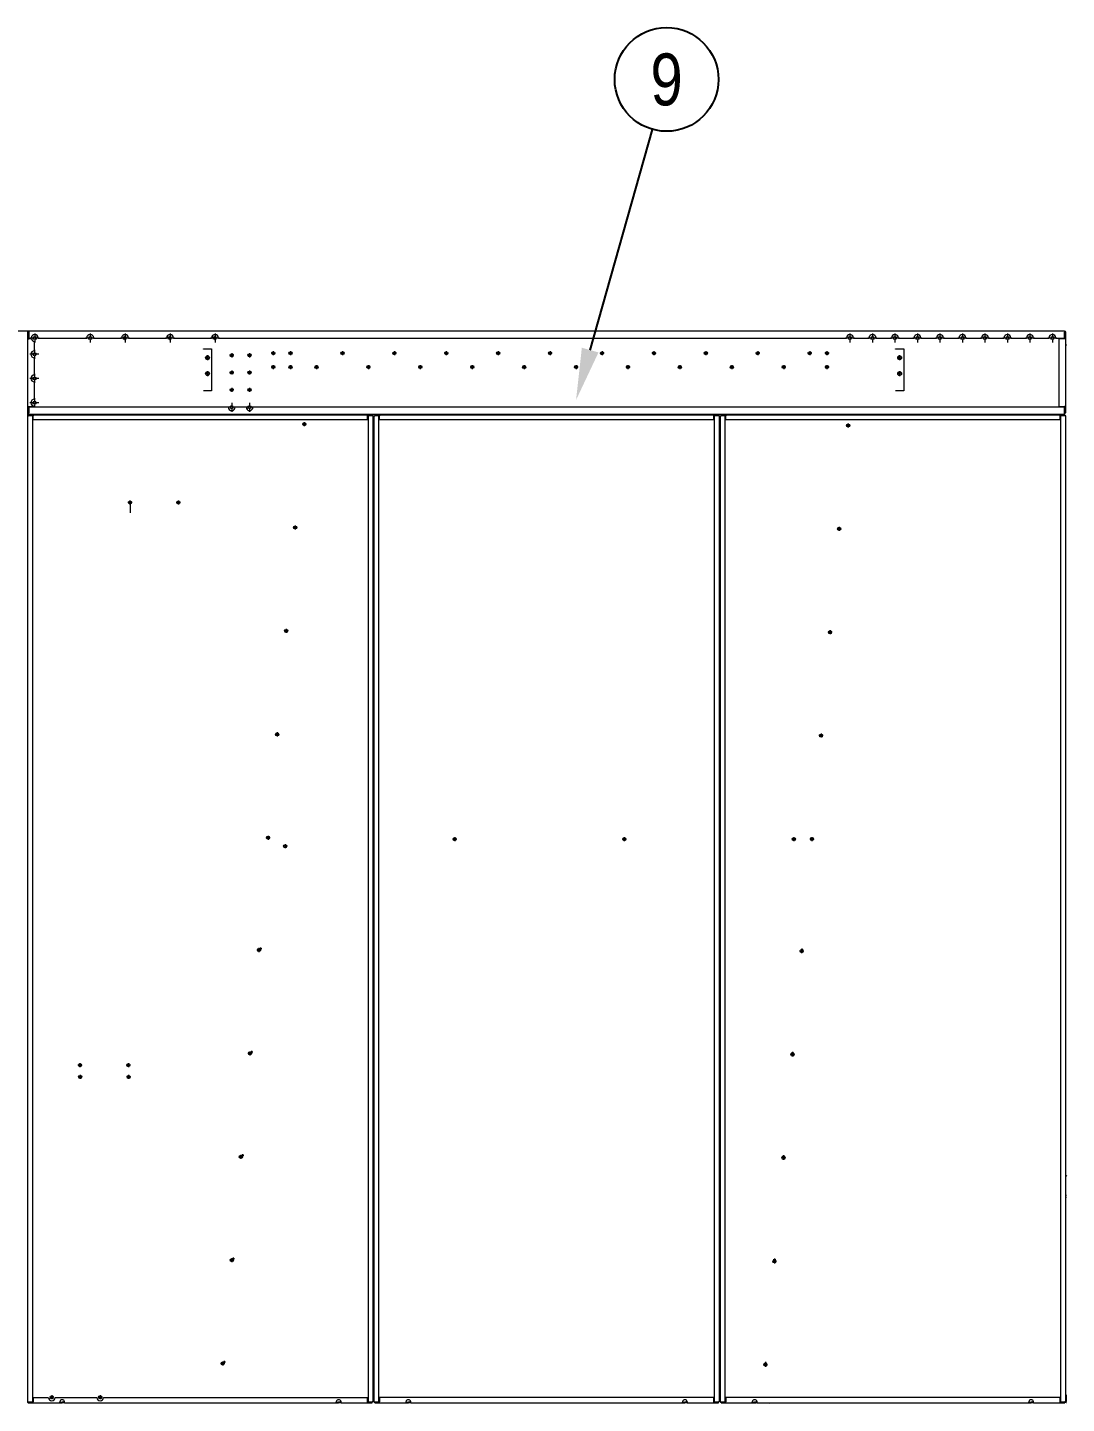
# Model space of a CAD drawing. Header units: millimetres. Extents: x -17070 to 52615, y -291348 to 41600.
# Drawn here: x 33308 to 36310, y 28887 to 32865 of the extents above; entities that cross this region are included whole.
import ezdxf
from ezdxf.enums import TextEntityAlignment as Align

# ---------------------------------------------------------------- set-up
doc = ezdxf.new("R2010")
doc.units = ezdxf.units.MM
doc.linetypes.add('DASHDOT', pattern=[18.5, 12, -3, 0.5, -3])
doc.layers.add('냉각탑_dim', color=1, linetype='Continuous')
doc.layers.add('냉각탑_text', color=3, linetype='Continuous')
doc.styles.get("Standard").update_dxf_attribs({"font": 'arial.ttf'})

# ---------------------------------------------------------------- blocks, each defined once
blk = doc.blocks.new('1')
at = {"lineweight": 20}
blk.add_line((33311.4, 31987.4), (32307.9, 31987.4), dxfattribs=at)
at = {"color": 7, "lineweight": 20, "ltscale": 0.4625}
for p, q in [((33307.9, 31983.9), (33307.9, 31965.4)), ((33309.9, 31965.4), (33309.9, 31983.9)), ((36305.9, 31983.9), (36305.9, 31965.4)), ((36307.9, 31965.4), (36307.9, 31983.9)), ((33307.9, 31769.4), (33307.9, 31750.9)), ((33309.9, 31750.9), (33309.9, 31769.4)), ((36305.9, 31769.4), (36305.9, 31750.9)), ((36307.9, 31750.9), (36307.9, 31769.4)), ((36309.4, 28911.8), (36309.4, 28893.3)), ((36309.4, 28911.8), (36309.4, 28893.3))]:
    blk.add_line(p, q, dxfattribs=at)
at = {"color": 7, "lineweight": 20, "ltscale": 0.05}
for p, q in [((33309.9, 31983.9), (33307.9, 31983.9)), ((36305.9, 31983.9), (36307.9, 31983.9)), ((33309.9, 31750.9), (33307.9, 31750.9)), ((33349.9, 31745.4), (33349.9, 31747.4)), ((33645.9, 31747.4), (33645.9, 31745.4)), ((33667.9, 31747.4), (33667.9, 31745.4)), ((33689.9, 31747.4), (33689.9, 31745.4)), ((33779.7, 31745.4), (33779.7, 31747.4)), ((33840.9, 31745.4), (33840.9, 31747.4)), ((33870.9, 31747.4), (33870.9, 31745.4)), ((33872.9, 31745.4), (33872.9, 31747.4)), ((33874.9, 31747.4), (33874.9, 31745.4)), ((33876.9, 31747.4), (33876.9, 31745.4)), ((33974.4, 31745.4), (33974.4, 31747.4)), ((33976.4, 31747.4), (33976.4, 31745.4)), ((35779.7, 31745.4), (35779.7, 31747.4)), ((36305.9, 31750.9), (36307.9, 31750.9)), ((33779.7, 28889.4), (33779.7, 28887.4)), ((35779.7, 28889.4), (35779.7, 28887.4))]:
    blk.add_line(p, q, dxfattribs=at)
at = {"color": 7, "lineweight": 20, "ltscale": 0.0375}
for p, q in [((33309.9, 31983.9), (33311.4, 31983.9)), ((36305.9, 31983.9), (36304.4, 31983.9)), ((33309.9, 31750.9), (33311.4, 31750.9)), ((33311, 31743.8), (33311, 31742.3)), ((34303.8, 31743.8), (34303.8, 31742.3)), ((34311.5, 31743.8), (34311.5, 31742.3)), ((35304.3, 31743.8), (35304.3, 31742.3)), ((35312, 31743.8), (35312, 31742.3)), ((36305.9, 31750.9), (36304.4, 31750.9)), ((36304.8, 31743.8), (36304.8, 31742.3)), ((34308.4, 30540.4), (34306.9, 30540.4)), ((35308.9, 30540.4), (35307.4, 30540.4)), ((34308.4, 30496.4), (34306.9, 30496.4)), ((34308.4, 30479.4), (34306.9, 30479.4)), ((35308.9, 30496.4), (35307.4, 30496.4)), ((35308.9, 30479.4), (35307.4, 30479.4)), ((33311, 28891), (33311, 28892.5)), ((34303.8, 28891), (34303.8, 28892.5)), ((34311.5, 28891), (34311.5, 28892.5)), ((35304.3, 28891), (35304.3, 28892.5)), ((35312, 28891), (35312, 28892.5)), ((36304.8, 28891), (36304.8, 28892.5))]:
    blk.add_line(p, q, dxfattribs=at)
at = {"color": 7, "lineweight": 20}
for p, q in [((36304.4, 31987.4), (33311.4, 31987.4)), ((33307.9, 31965.4), (33307.9, 31769.4)), ((33327.9, 31930.4), (33327.9, 31957.4)), ((33338.9, 31967.4), (33478.9, 31967.4)), ((33498.9, 31967.4), (33579.9, 31967.4)), ((33599.9, 31967.4), (33709.9, 31967.4)), ((33729.9, 31967.4), (33839.9, 31967.4)), ((33859.9, 31967.4), (35674.4, 31967.4)), ((35694.4, 31967.4), (35739.4, 31967.4)), ((35759.4, 31967.4), (35804.4, 31967.4)), ((35824.4, 31967.4), (35869.4, 31967.4)), ((35889.4, 31967.4), (35934.4, 31967.4)), ((35954.4, 31967.4), (35999.4, 31967.4)), ((36019.4, 31967.4), (36064.4, 31967.4)), ((36084.4, 31967.4), (36129.4, 31967.4)), ((36149.4, 31967.4), (36194.4, 31967.4)), ((36214.4, 31967.4), (36259.4, 31967.4)), ((36279.4, 31967.4), (36304.4, 31967.4)), ((36287.9, 31965.4), (36287.9, 31769.4)), ((36307.9, 31769.4), (36307.9, 31965.4)), ((33327.9, 31860.4), (33327.9, 31910.4)), ((33816.1, 31935.9), (33839.7, 31935.9)), ((33839.7, 31935.9), (33839.7, 31814.4)), ((35816.1, 31935.9), (35839.7, 31935.9)), ((35839.7, 31935.9), (35839.7, 31814.4)), ((33327.9, 31790.4), (33327.9, 31840.4)), ((33839.7, 31814.4), (33816.1, 31814.4)), ((35839.7, 31814.4), (35816.1, 31814.4)), ((33307.9, 31742.3), (33307.9, 28892.5)), ((33887.9, 31767.4), (33311.4, 31767.4)), ((33311.4, 31747.4), (36304.4, 31747.4)), ((33322.9, 28892.5), (33322.9, 31742.3)), ((33324.5, 31745.4), (34290.3, 31745.4)), ((33939.4, 31767.4), (33907.9, 31767.4)), ((36304.4, 31767.4), (33959.4, 31767.4)), ((34291.9, 31742.3), (34291.9, 28892.5)), ((34306.9, 28892.5), (34306.9, 31742.3)), ((34308.4, 31742.3), (34308.4, 28892.5)), ((34323.4, 28892.5), (34323.4, 31742.3)), ((34325, 31745.4), (35290.8, 31745.4)), ((35292.4, 31742.3), (35292.4, 28892.5)), ((35307.4, 28892.5), (35307.4, 31742.3)), ((35308.9, 31742.3), (35308.9, 28892.5)), ((35323.9, 28892.5), (35323.9, 31742.3)), ((35325.5, 31745.4), (36291.3, 31745.4)), ((36292.9, 31742.3), (36292.9, 28892.5)), ((36307.9, 28892.5), (36307.9, 31742.3)), ((34290.3, 31730.4), (33324.5, 31730.4)), ((35290.8, 31730.4), (34325, 31730.4)), ((36291.3, 31730.4), (35325.5, 31730.4)), ((33324.5, 28904.4), (33368, 28904.4)), ((33324.5, 28889.4), (33401.2, 28889.4)), ((33387.9, 28904.4), (33508, 28904.4)), ((33414.7, 28889.4), (34200.2, 28889.4)), ((33527.9, 28904.4), (34290.3, 28904.4)), ((34213.7, 28889.4), (34290.3, 28889.4)), ((35290.8, 28904.4), (34325, 28904.4)), ((34325, 28889.4), (34401.7, 28889.4)), ((34415.2, 28889.4), (35200.7, 28889.4)), ((35214.2, 28889.4), (35290.8, 28889.4)), ((36291.3, 28904.4), (35325.5, 28904.4)), ((35325.5, 28889.4), (35402.2, 28889.4)), ((35415.7, 28889.4), (36201.2, 28889.4)), ((36214.7, 28889.4), (36291.3, 28889.4))]:
    blk.add_line(p, q, dxfattribs=at)
at = {"color": 7, "lineweight": 20, "ltscale": 0.0875}
for p, q in [((33311.4, 31987.4), (33311.4, 31983.9)), ((36304.4, 31987.4), (36304.4, 31983.9)), ((33307.9, 31965.4), (33311.4, 31965.4)), ((36307.9, 31965.4), (36304.4, 31965.4)), ((33307.9, 31769.4), (33311.4, 31769.4)), ((33311.4, 31747.4), (33311.4, 31750.9)), ((36307.9, 31769.4), (36304.4, 31769.4)), ((36304.4, 31747.4), (36304.4, 31750.9))]:
    blk.add_line(p, q, dxfattribs=at)
at = {"color": 7, "lineweight": 20, "ltscale": 0.4125}
for p, q in [((33311.4, 31983.9), (33311.4, 31967.4)), ((36304.4, 31967.4), (36304.4, 31983.9)), ((36304.4, 31965.4), (36287.9, 31965.4)), ((33311.4, 31769.4), (33327.9, 31769.4)), ((33311.4, 31767.4), (33311.4, 31750.9)), ((36287.9, 31769.4), (36304.4, 31769.4)), ((36304.4, 31750.9), (36304.4, 31767.4))]:
    blk.add_line(p, q, dxfattribs=at)
at = {"color": 7, "linetype": 'DASHDOT', "lineweight": 20}
for p, q in [((33328.9, 31980.4), (33328.9, 31954.4)), ((33488.9, 31980.4), (33488.9, 31954.4)), ((33589.9, 31980.4), (33589.9, 31954.4)), ((33719.9, 31980.4), (33719.9, 31954.4)), ((33849.9, 31980.4), (33849.9, 31954.4)), ((35684.4, 31980.4), (35684.4, 31954.4)), ((35749.4, 31980.4), (35749.4, 31954.4)), ((35814.4, 31980.4), (35814.4, 31954.4)), ((35879.4, 31980.4), (35879.4, 31954.4)), ((35944.4, 31980.4), (35944.4, 31954.4)), ((36009.4, 31980.4), (36009.4, 31954.4)), ((36074.4, 31980.4), (36074.4, 31954.4)), ((36139.4, 31980.4), (36139.4, 31954.4)), ((36204.4, 31980.4), (36204.4, 31954.4)), ((36269.4, 31980.4), (36269.4, 31954.4)), ((33341.9, 31967.4), (33315.9, 31967.4)), ((33501.9, 31967.4), (33475.9, 31967.4)), ((33602.9, 31967.4), (33576.9, 31967.4)), ((33732.9, 31967.4), (33706.9, 31967.4)), ((33862.9, 31967.4), (33836.9, 31967.4)), ((35697.4, 31967.4), (35671.4, 31967.4)), ((35762.4, 31967.4), (35736.4, 31967.4)), ((35827.4, 31967.4), (35801.4, 31967.4)), ((35892.4, 31967.4), (35866.4, 31967.4)), ((35957.4, 31967.4), (35931.4, 31967.4)), ((36022.4, 31967.4), (35996.4, 31967.4)), ((36087.4, 31967.4), (36061.4, 31967.4)), ((36152.4, 31967.4), (36126.4, 31967.4)), ((36217.4, 31967.4), (36191.4, 31967.4)), ((36282.4, 31967.4), (36256.4, 31967.4)), ((33340.9, 31920.4), (33314.9, 31920.4)), ((33327.9, 31933.4), (33327.9, 31907.4)), ((33327.9, 31863.4), (33327.9, 31837.4)), ((33340.9, 31850.4), (33314.9, 31850.4)), ((33327.9, 31793.4), (33327.9, 31767.4)), ((33340.9, 31780.4), (33314.9, 31780.4)), ((33910.9, 31767.4), (33884.9, 31767.4)), ((33897.9, 31780.4), (33897.9, 31754.4)), ((33962.4, 31767.4), (33936.4, 31767.4)), ((33949.4, 31780.4), (33949.4, 31754.4))]:
    blk.add_line(p, q, dxfattribs=at)
at = {"color": 7, "lineweight": 20, "ltscale": 0.1875}
blk.add_line((33311.4, 31967.4), (33318.9, 31967.4), dxfattribs=at)
at = {"color": 7, "lineweight": 20, "ltscale": 0.192551}
blk.add_line((33319.1, 31965.4), (33311.4, 31965.4), dxfattribs=at)
at = {"color": 7, "linetype": 'DASHDOT', "lineweight": 20, "ltscale": 0.292499}
for p, q in [((33594.8, 31967.4), (33583.1, 31967.4)), ((33724.8, 31967.4), (33713.1, 31967.4)), ((33854.8, 31967.4), (33843.1, 31967.4)), ((33903.8, 31917.4), (33892.1, 31917.4)), ((33955.3, 31917.4), (33943.6, 31917.4)), ((34023.8, 31923.4), (34012.1, 31923.4)), ((34073.8, 31923.4), (34062.1, 31923.4)), ((34223.8, 31923.4), (34212.1, 31923.4)), ((34373.8, 31923.4), (34362.1, 31923.4)), ((34523.8, 31923.4), (34512.1, 31923.4)), ((34673.8, 31923.4), (34662.1, 31923.4)), ((34823.8, 31923.4), (34812.1, 31923.4)), ((34973.8, 31923.4), (34962.1, 31923.4)), ((35123.8, 31923.4), (35112.1, 31923.4)), ((35273.8, 31923.4), (35262.1, 31923.4)), ((33903.8, 31867.4), (33892.1, 31867.4)), ((33955.3, 31867.4), (33943.6, 31867.4)), ((34023.8, 31883.4), (34012.1, 31883.4)), ((34073.8, 31883.4), (34062.1, 31883.4)), ((34148.8, 31883.4), (34137.1, 31883.4)), ((34298.8, 31883.4), (34287.1, 31883.4)), ((34448.8, 31883.4), (34437.1, 31883.4)), ((34598.8, 31883.4), (34587.1, 31883.4)), ((34748.8, 31883.4), (34737.1, 31883.4)), ((34898.8, 31883.4), (34887.1, 31883.4)), ((35048.8, 31883.4), (35037.1, 31883.4)), ((35198.8, 31883.4), (35187.1, 31883.4)), ((33903.8, 31817.4), (33892.1, 31817.4)), ((33955.3, 31817.4), (33943.6, 31817.4)), ((34113.4, 31718.3), (34101.7, 31718.3)), ((34107.5, 31724.2), (34107.5, 31712.5)), ((35679.1, 31720.4), (35679.1, 31708.7)), ((33609.8, 31491.9), (33598.1, 31491.9)), ((33749.8, 31491.9), (33738.1, 31491.9)), ((34081.4, 31425.3), (34081.4, 31413.6)), ((34087.2, 31419.5), (34075.5, 31419.5)), ((35653, 31421.5), (35653, 31409.8)), ((34061.1, 31120.6), (34049.4, 31120.6)), ((35626.8, 31122.7), (35626.8, 31111)), ((34034.9, 30821.7), (34023.2, 30821.7)), ((35606.5, 30817.9), (35594.8, 30817.9)), ((35600.7, 30823.8), (35600.7, 30812.1)), ((34008.8, 30522.9), (33997.1, 30522.9)), ((34542.2, 30524.6), (34542.2, 30512.9)), ((35032.2, 30524.6), (35032.2, 30512.9)), ((35522.2, 30524.6), (35522.2, 30512.9)), ((35580.4, 30519.1), (35568.7, 30519.1)), ((35574.5, 30524.9), (35574.5, 30513.2)), ((34058.2, 30498.2), (34046.5, 30498.2)), ((34052.3, 30504), (34052.3, 30492.3)), ((33976.6, 30204.1), (33976.6, 30192.4)), ((33950.5, 29905.2), (33950.5, 29893.5)), ((35518.4, 29901.8), (35518.4, 29890.1)), ((33465.3, 29865.4), (33453.6, 29865.4)), ((33459.4, 29871.2), (33459.4, 29859.5)), ((33459.9, 29837.2), (33459.9, 29825.5)), ((33605.3, 29865.4), (33593.6, 29865.4)), ((33599.4, 29871.2), (33599.4, 29859.5)), ((33599.9, 29837.2), (33599.9, 29825.5)), ((33465.8, 29831.4), (33454.1, 29831.4)), ((33605.8, 29831.4), (33594.1, 29831.4)), ((33924.3, 29606.4), (33924.3, 29594.7)), ((35492.2, 29603), (35492.2, 29591.3)), ((35439.9, 29005.2), (35439.9, 28993.5)), ((33383.8, 28905.4), (33372.1, 28905.4)), ((33377.9, 28911.2), (33377.9, 28899.5)), ((33523.8, 28905.4), (33512.1, 28905.4)), ((33517.9, 28911.2), (33517.9, 28899.5))]:
    blk.add_line(p, q, dxfattribs=at)
at = {"color": 7, "linetype": 'DASHDOT', "lineweight": 20, "ltscale": 0.292505}
for p, q in [((33588.9, 31973.2), (33588.9, 31961.5)), ((33718.9, 31973.2), (33718.9, 31961.5)), ((33848.9, 31973.2), (33848.9, 31961.5)), ((33897.9, 31923.2), (33897.9, 31911.5)), ((33949.4, 31923.2), (33949.4, 31911.5)), ((34017.9, 31929.2), (34017.9, 31917.5)), ((34067.9, 31929.2), (34067.9, 31917.5)), ((34217.9, 31929.2), (34217.9, 31917.5)), ((34367.9, 31929.2), (34367.9, 31917.5)), ((34517.9, 31929.2), (34517.9, 31917.5)), ((34667.9, 31929.2), (34667.9, 31917.5)), ((34817.9, 31929.2), (34817.9, 31917.5)), ((34967.9, 31929.2), (34967.9, 31917.5)), ((35117.9, 31929.2), (35117.9, 31917.5)), ((35267.9, 31929.2), (35267.9, 31917.5)), ((35417.9, 31929.2), (35417.9, 31917.5)), ((35567.9, 31929.2), (35567.9, 31917.5)), ((35617.9, 31929.2), (35617.9, 31917.5)), ((33897.9, 31873.2), (33897.9, 31861.5)), ((33949.4, 31873.2), (33949.4, 31861.5)), ((34017.9, 31889.2), (34017.9, 31877.5)), ((34067.9, 31889.2), (34067.9, 31877.5)), ((34142.9, 31889.2), (34142.9, 31877.5)), ((34292.9, 31889.2), (34292.9, 31877.5)), ((34442.9, 31889.2), (34442.9, 31877.5)), ((34592.9, 31889.2), (34592.9, 31877.5)), ((34742.9, 31889.2), (34742.9, 31877.5)), ((34892.9, 31889.2), (34892.9, 31877.5)), ((35042.9, 31889.2), (35042.9, 31877.5)), ((35192.9, 31889.2), (35192.9, 31877.5)), ((35342.9, 31889.2), (35342.9, 31877.5)), ((35492.9, 31889.2), (35492.9, 31877.5)), ((35617.9, 31889.2), (35617.9, 31877.5)), ((33897.9, 31823.2), (33897.9, 31811.5)), ((33949.4, 31823.2), (33949.4, 31811.5)), ((33603.9, 31497.7), (33603.9, 31486)), ((33743.9, 31497.7), (33743.9, 31486)), ((34055.2, 31126.5), (34055.2, 31114.8)), ((34029.1, 30827.6), (34029.1, 30815.9)), ((34002.9, 30528.7), (34002.9, 30517)), ((33982.5, 30198.2), (33970.8, 30198.2)), ((33956.3, 29899.4), (33944.6, 29899.4)), ((33930.2, 29600.5), (33918.5, 29600.5)), ((33904, 29301.6), (33892.3, 29301.6)), ((33877.9, 29002.8), (33866.2, 29002.8))]:
    blk.add_line(p, q, dxfattribs=at)
at = {"color": 7, "lineweight": 20, "ltscale": 0.012499}
for p, q in [((36309.9, 31947.4), (36309.4, 31947.4)), ((36309.9, 31945.4), (36309.4, 31945.4))]:
    blk.add_line(p, q, dxfattribs=at)
at = {"color": 7, "lineweight": 20, "ltscale": 0.023431}
for p, q in [((33816.1, 31935), (33816.1, 31935.9)), ((35816.1, 31935), (35816.1, 31935.9))]:
    blk.add_line(p, q, dxfattribs=at)
at = {"color": 7, "linetype": 'DASHDOT', "lineweight": 20, "ltscale": 0.357501}
for p, q in [((33835.1, 31910.4), (33820.8, 31910.4)), ((33835.1, 31864.4), (33820.8, 31864.4))]:
    blk.add_line(p, q, dxfattribs=at)
at = {"color": 7, "linetype": 'DASHDOT', "lineweight": 20, "ltscale": 0.357495}
for p, q in [((33827.9, 31917.5), (33827.9, 31903.2)), ((35827.9, 31917.5), (35827.9, 31903.2)), ((33827.9, 31871.5), (33827.9, 31857.2)), ((35827.9, 31871.5), (35827.9, 31857.2))]:
    blk.add_line(p, q, dxfattribs=at)
at = {"color": 7, "linetype": 'DASHDOT', "lineweight": 20, "ltscale": 0.2925}
for p, q in [((35423.8, 31923.4), (35412.1, 31923.4)), ((35573.8, 31923.4), (35562.1, 31923.4)), ((35623.8, 31923.4), (35612.1, 31923.4)), ((35348.8, 31883.4), (35337.1, 31883.4)), ((35498.8, 31883.4), (35487.1, 31883.4)), ((35623.8, 31883.4), (35612.1, 31883.4)), ((35685, 31714.5), (35673.3, 31714.5)), ((35658.8, 31415.7), (35647.1, 31415.7)), ((35632.7, 31116.8), (35621, 31116.8)), ((35528.1, 30518.8), (35516.4, 30518.8)), ((35550.4, 30194.8), (35538.7, 30194.8)), ((35524.2, 29896), (35512.5, 29896)), ((35498.1, 29597.1), (35486.4, 29597.1)), ((33898.2, 29307.5), (33898.2, 29295.8)), ((35471.9, 29298.2), (35460.2, 29298.2)), ((35466.1, 29304.1), (35466.1, 29292.4)), ((33872, 29008.6), (33872, 28996.9)), ((35445.8, 28999.4), (35434.1, 28999.4))]:
    blk.add_line(p, q, dxfattribs=at)
at = {"color": 7, "linetype": 'DASHDOT', "lineweight": 20, "ltscale": 0.3575}
for p, q in [((35835.1, 31910.4), (35820.8, 31910.4)), ((35835.1, 31864.4), (35820.8, 31864.4))]:
    blk.add_line(p, q, dxfattribs=at)
at = {"color": 7, "lineweight": 20, "ltscale": 0.053766}
for p, q in [((33896.9, 31870.2), (33899, 31870.2)), ((33948.4, 31870.2), (33950.5, 31870.2))]:
    blk.add_line(p, q, dxfattribs=at)
at = {"color": 7, "lineweight": 20, "ltscale": 0.214999}
blk.add_line((33307.9, 31750.9), (33307.9, 31742.3), dxfattribs=at)
at = {"color": 7, "lineweight": 20, "ltscale": 0.0775}
for p, q in [((33307.9, 31742.3), (33311, 31742.3)), ((33324.5, 31745.4), (33324.5, 31742.3)), ((34290.3, 31745.4), (34290.3, 31742.3)), ((34306.9, 31742.3), (34303.8, 31742.3)), ((34308.4, 31742.3), (34311.5, 31742.3)), ((34325, 31745.4), (34325, 31742.3)), ((35290.8, 31745.4), (35290.8, 31742.3)), ((35307.4, 31742.3), (35304.3, 31742.3)), ((35308.9, 31742.3), (35312, 31742.3)), ((35325.5, 31745.4), (35325.5, 31742.3)), ((36291.3, 31745.4), (36291.3, 31742.3)), ((36307.9, 31742.3), (36304.8, 31742.3)), ((33307.9, 28892.5), (33311, 28892.5)), ((33311, 28889.4), (33311, 28892.5)), ((33324.5, 28889.4), (33324.5, 28892.5)), ((34290.3, 28889.4), (34290.3, 28892.5)), ((34306.9, 28892.5), (34303.8, 28892.5)), ((34308.4, 28892.5), (34311.5, 28892.5)), ((34325, 28889.4), (34325, 28892.5)), ((35290.8, 28889.4), (35290.8, 28892.5)), ((35307.4, 28892.5), (35304.3, 28892.5)), ((35308.9, 28892.5), (35312, 28892.5)), ((35325.5, 28889.4), (35325.5, 28892.5)), ((36291.3, 28889.4), (36291.3, 28892.5)), ((36307.9, 28892.5), (36304.8, 28892.5))]:
    blk.add_line(p, q, dxfattribs=at)
at = {"color": 7, "lineweight": 20, "ltscale": 0.3375}
for p, q in [((33324.5, 31745.4), (33311, 31745.4)), ((33311, 31743.8), (33324.5, 31743.8)), ((34303.8, 31745.4), (34290.3, 31745.4)), ((34290.3, 31743.8), (34303.8, 31743.8)), ((34325, 31745.4), (34311.5, 31745.4)), ((34311.5, 31743.8), (34325, 31743.8)), ((35304.3, 31745.4), (35290.8, 31745.4)), ((35290.8, 31743.8), (35304.3, 31743.8)), ((35325.5, 31745.4), (35312, 31745.4)), ((35312, 31743.8), (35325.5, 31743.8)), ((36304.8, 31745.4), (36291.3, 31745.4)), ((36291.3, 31743.8), (36304.8, 31743.8)), ((33324.5, 28891), (33311, 28891)), ((33311, 28889.4), (33324.5, 28889.4)), ((34303.8, 28891), (34290.3, 28891)), ((34290.3, 28889.4), (34303.8, 28889.4)), ((34325, 28891), (34311.5, 28891)), ((34311.5, 28889.4), (34325, 28889.4)), ((35304.3, 28891), (35290.8, 28891)), ((35290.8, 28889.4), (35304.3, 28889.4)), ((35325.5, 28891), (35312, 28891)), ((35312, 28889.4), (35325.5, 28889.4)), ((36304.8, 28891), (36291.3, 28891)), ((36291.3, 28889.4), (36304.8, 28889.4))]:
    blk.add_line(p, q, dxfattribs=at)
at = {"color": 7, "lineweight": 20, "ltscale": 0.04}
for p, q in [((33311, 31745.4), (33311, 31743.8)), ((34303.8, 31745.4), (34303.8, 31743.8)), ((34311.5, 31745.4), (34311.5, 31743.8)), ((35304.3, 31745.4), (35304.3, 31743.8)), ((35312, 31745.4), (35312, 31743.8)), ((36304.8, 31745.4), (36304.8, 31743.8)), ((33311, 28889.4), (33311, 28891)), ((33401.2, 28889.4), (33401.2, 28891)), ((33414.7, 28889.4), (33414.7, 28891)), ((34200.2, 28889.4), (34200.2, 28891)), ((34213.7, 28889.4), (34213.7, 28891)), ((34303.8, 28889.4), (34303.8, 28891)), ((34311.5, 28889.4), (34311.5, 28891)), ((34401.7, 28889.4), (34401.7, 28891)), ((34415.2, 28889.4), (34415.2, 28891)), ((35200.7, 28889.4), (35200.7, 28891)), ((35214.2, 28889.4), (35214.2, 28891)), ((35304.3, 28889.4), (35304.3, 28891)), ((35312, 28889.4), (35312, 28891)), ((35402.2, 28889.4), (35402.2, 28891)), ((35415.7, 28889.4), (35415.7, 28891)), ((36201.2, 28889.4), (36201.2, 28891)), ((36214.7, 28889.4), (36214.7, 28891)), ((36304.8, 28889.4), (36304.8, 28891))]:
    blk.add_line(p, q, dxfattribs=at)
at = {"color": 7, "lineweight": 20, "ltscale": 0.2975}
for p, q in [((33322.9, 31742.3), (33311, 31742.3)), ((33324.5, 31730.4), (33324.5, 31742.3)), ((34290.3, 31730.4), (34290.3, 31742.3)), ((34303.8, 31742.3), (34291.9, 31742.3)), ((34323.4, 31742.3), (34311.5, 31742.3)), ((34325, 31730.4), (34325, 31742.3)), ((35290.8, 31730.4), (35290.8, 31742.3)), ((35304.3, 31742.3), (35292.4, 31742.3)), ((35323.9, 31742.3), (35312, 31742.3)), ((35325.5, 31730.4), (35325.5, 31742.3)), ((36291.3, 31730.4), (36291.3, 31742.3)), ((36304.8, 31742.3), (36292.9, 31742.3)), ((33311, 28892.5), (33322.9, 28892.5)), ((33324.5, 28904.4), (33324.5, 28892.5)), ((34290.3, 28892.5), (34290.3, 28904.4)), ((34291.9, 28892.5), (34303.8, 28892.5)), ((34311.5, 28892.5), (34323.4, 28892.5)), ((34325, 28904.4), (34325, 28892.5)), ((35290.8, 28892.5), (35290.8, 28904.4)), ((35292.4, 28892.5), (35304.3, 28892.5)), ((35312, 28892.5), (35323.9, 28892.5)), ((35325.5, 28904.4), (35325.5, 28892.5)), ((36291.3, 28892.5), (36291.3, 28904.4)), ((36292.9, 28892.5), (36304.8, 28892.5))]:
    blk.add_line(p, q, dxfattribs=at)
at = {"color": 7, "lineweight": 20, "ltscale": 0.025}
blk.add_line((33327.9, 31769.4), (33327.9, 31770.4), dxfattribs=at)
at = {"color": 7, "lineweight": 20, "ltscale": 0.049997}
for p, q in [((33809.7, 31747.4), (33809.7, 31745.4)), ((35809.7, 31747.4), (35809.7, 31745.4))]:
    blk.add_line(p, q, dxfattribs=at)
at = {"color": 7, "lineweight": 20, "ltscale": 0.050191}
for p, q in [((34126.7, 31747.4), (34126.8, 31745.4)), ((34128.8, 31745.4), (34128.7, 31747.4)), ((34136.3, 31747.4), (34136.1, 31745.4)), ((34745.9, 31747.4), (34745.7, 31745.4)), ((34745.7, 31745.4), (34745.9, 31747.4)), ((35050.7, 31747.4), (35050.5, 31745.4)), ((35050.5, 31745.4), (35050.7, 31747.4)), ((33842.1, 28889.4), (33841.9, 28887.4)), ((33882, 28887.4), (33882.2, 28889.4)), ((33882.6, 28889.4), (33882.5, 28887.4)), ((33886.2, 28889.4), (33886.1, 28887.4)), ((34495.7, 28887.4), (34495.8, 28889.4)), ((34495.8, 28889.4), (34495.7, 28887.4)), ((34800.5, 28887.4), (34800.6, 28889.4)), ((34800.6, 28889.4), (34800.5, 28887.4)), ((35450.2, 28887.4), (35450.4, 28889.4))]:
    blk.add_line(p, q, dxfattribs=at)
at = {"color": 7, "lineweight": 20, "ltscale": 0.05019}
for p, q in [((35660.1, 31745.4), (35660.3, 31747.4)), ((35410.2, 28889.4), (35410.1, 28887.4))]:
    blk.add_line(p, q, dxfattribs=at)
at = {"color": 7, "lineweight": 20, "ltscale": 0.04994}
blk.add_line((35809.7, 31747.4), (35809.7, 31745.4), dxfattribs=at)
at = {"color": 7, "linetype": 'DASHDOT', "lineweight": 20, "ltscale": 0.195001}
for p, q in [((34111.5, 31718.2), (34103.7, 31718.2)), ((34107.6, 31722.1), (34107.6, 31714.3)), ((33604.1, 31495.6), (33604.1, 31487.8)), ((33747.9, 31491.7), (33740.1, 31491.7)), ((33744, 31495.6), (33744, 31487.8)), ((34081.5, 31423.2), (34081.5, 31415.4)), ((34085.4, 31419.3), (34077.6, 31419.3)), ((35655.2, 31415.6), (35647.4, 31415.6)), ((34059.2, 31120.4), (34051.4, 31120.4)), ((34055.3, 31124.3), (34055.3, 31116.5)), ((35629.1, 31116.8), (35621.3, 31116.8)), ((34033.1, 30821.6), (34025.3, 30821.6)), ((34029.2, 30825.5), (34029.2, 30817.7)), ((35599, 30821.8), (35599, 30814)), ((34006.9, 30522.7), (33999.1, 30522.7)), ((34003, 30526.6), (34003, 30518.8)), ((35036.2, 30518.4), (35028.4, 30518.4)), ((35572.9, 30523), (35572.9, 30515.2)), ((33976.7, 30202.2), (33976.7, 30194.4)), ((33984.9, 30201.9), (33977.1, 30201.9)), ((33981, 30205.8), (33981, 30198)), ((35544.9, 30202.7), (35544.9, 30194.9)), ((33958.7, 29903.1), (33950.9, 29903.1)), ((33954.8, 29907), (33954.8, 29899.2)), ((35518.7, 29903.8), (35518.7, 29896)), ((33463.4, 29865.5), (33455.6, 29865.5)), ((33463.5, 29831.6), (33455.7, 29831.6)), ((33459.5, 29869.4), (33459.5, 29861.6)), ((33603.4, 29865.5), (33595.6, 29865.5)), ((33603.5, 29831.6), (33595.7, 29831.6)), ((33599.5, 29869.4), (33599.5, 29861.6)), ((33932.6, 29604.2), (33924.8, 29604.2)), ((33928.7, 29608.1), (33928.7, 29600.3)), ((33906.4, 29305.4), (33898.6, 29305.4)), ((33880.3, 29006.5), (33872.5, 29006.5)), ((35440.3, 29007.3), (35440.3, 28999.5)), ((33521.8, 28905.4), (33514, 28905.4)), ((33517.9, 28909.3), (33517.9, 28901.5))]:
    blk.add_line(p, q, dxfattribs=at)
at = {"color": 7, "linetype": 'DASHDOT', "lineweight": 20, "ltscale": 0.195}
for p, q in [((35681.4, 31714.5), (35673.6, 31714.5)), ((35602.9, 30817.9), (35595.1, 30817.9)), ((35576.8, 30519.1), (35569, 30519.1)), ((35548.4, 30194.8), (35540.6, 30194.8)), ((35548.8, 30198.8), (35541, 30198.8)), ((35522.3, 29896), (35514.5, 29896)), ((35522.6, 29899.9), (35514.8, 29899.9)), ((35496.1, 29597.1), (35488.3, 29597.1)), ((35496.5, 29601.1), (35488.7, 29601.1)), ((33898.2, 29305.6), (33898.2, 29297.8)), ((33902.5, 29309.3), (33902.5, 29301.5)), ((35470, 29298.2), (35462.2, 29298.2)), ((35470.3, 29302.2), (35462.5, 29302.2)), ((35466.1, 29302.1), (35466.1, 29294.3)), ((35466.4, 29306.1), (35466.4, 29298.3)), ((33872.1, 29006.8), (33872.1, 28999)), ((33876.4, 29010.4), (33876.4, 29002.6)), ((35443.8, 28999.4), (35436, 28999.4)), ((35444.2, 29003.4), (35436.4, 29003.4)), ((35439.9, 29003.3), (35439.9, 28995.5))]:
    blk.add_line(p, q, dxfattribs=at)
at = {"color": 7, "linetype": 'DASHDOT', "lineweight": 20, "ltscale": 0.194995}
for p, q in [((35677.5, 31718.4), (35677.5, 31710.6)), ((33608, 31491.7), (33600.2, 31491.7)), ((35651.3, 31419.5), (35651.3, 31411.7)), ((35625.2, 31120.7), (35625.2, 31112.9)), ((35032.3, 30522.3), (35032.3, 30514.5)), ((33980.6, 30198.3), (33972.8, 30198.3)), ((33954.4, 29899.4), (33946.6, 29899.4)), ((33928.3, 29600.6), (33920.5, 29600.6)), ((33902.1, 29301.7), (33894.3, 29301.7)), ((33876, 29002.9), (33868.2, 29002.9))]:
    blk.add_line(p, q, dxfattribs=at)
at = {"color": 0, "lineweight": 20}
blk.add_line((33604.1, 31491.9), (33604.1, 31461.9), dxfattribs=at)
at = {"color": 7, "linetype": 'DASHDOT', "lineweight": 20, "ltscale": 0.292502}
for p, q in [((34548.1, 30518.8), (34536.4, 30518.8)), ((35038.1, 30518.8), (35026.4, 30518.8)), ((35544.5, 30200.7), (35544.5, 30189))]:
    blk.add_line(p, q, dxfattribs=at)
at = {"color": 7, "linetype": 'DASHDOT', "lineweight": 20, "ltscale": 0.194998}
for p, q in [((35544.5, 30198.7), (35544.5, 30190.9)), ((33950.5, 29903.3), (33950.5, 29895.5)), ((35518.4, 29899.9), (35518.4, 29892.1)), ((33459.6, 29835.5), (33459.6, 29827.7)), ((33599.6, 29835.5), (33599.6, 29827.7)), ((33924.4, 29604.5), (33924.4, 29596.7)), ((35492.2, 29601), (35492.2, 29593.2)), ((35492.6, 29605), (35492.6, 29597.2))]:
    blk.add_line(p, q, dxfattribs=at)
at = {"color": 7, "lineweight": 20, "ltscale": 0.077786}
blk.add_line((36309.9, 29547.3), (36307.9, 29544.9), dxfattribs=at)
at = {"color": 7, "lineweight": 20, "ltscale": 0.05349}
blk.add_line((36307.9, 29490), (36309.9, 29489.2), dxfattribs=at)
blk.add_line((36307.9, 29490), (36309.9, 29489.2), dxfattribs=at)
at = {"color": 7, "lineweight": 20, "ltscale": 0.039896}
blk.add_line((36309.4, 29484.1), (36307.9, 29484.7), dxfattribs=at)
at = {"color": 7, "lineweight": 20, "ltscale": 0.012708}
for p, q in [((36309.4, 29484.1), (36309.9, 29484.1)), ((36309.4, 28911.8), (36309.9, 28911.8)), ((36309.9, 28911.8), (36309.4, 28911.8))]:
    blk.add_line(p, q, dxfattribs=at)
at = {"color": 7, "lineweight": 20, "ltscale": 0.000294144}
blk.add_line((33311, 28889.4), (33311, 28889.4), dxfattribs=at)
at = {"color": 7, "lineweight": 20, "ltscale": 0.168029}
for p, q in [((33401.2, 28891), (33407.9, 28891)), ((33401.2, 28889.4), (33407.9, 28889.4)), ((33414.7, 28891), (33407.9, 28891)), ((33414.7, 28889.4), (33407.9, 28889.4)), ((34200.2, 28891), (34206.9, 28891)), ((34200.2, 28889.4), (34206.9, 28889.4)), ((34213.7, 28891), (34206.9, 28891)), ((34213.7, 28889.4), (34206.9, 28889.4)), ((34401.7, 28891), (34408.4, 28891)), ((34401.7, 28889.4), (34408.4, 28889.4)), ((34415.2, 28891), (34408.4, 28891)), ((34415.2, 28889.4), (34408.4, 28889.4)), ((35200.7, 28891), (35207.4, 28891)), ((35200.7, 28889.4), (35207.4, 28889.4)), ((35214.2, 28891), (35207.4, 28891)), ((35214.2, 28889.4), (35207.4, 28889.4)), ((35402.2, 28891), (35408.9, 28891)), ((35402.2, 28889.4), (35408.9, 28889.4)), ((35415.7, 28891), (35408.9, 28891)), ((35415.7, 28889.4), (35408.9, 28889.4)), ((36201.2, 28891), (36207.9, 28891)), ((36201.2, 28889.4), (36207.9, 28889.4)), ((36214.7, 28891), (36207.9, 28891)), ((36214.7, 28889.4), (36207.9, 28889.4))]:
    blk.add_line(p, q, dxfattribs=at)
at = {"color": 7, "lineweight": 20, "ltscale": 0.049942}
for p, q in [((33809.7, 28889.4), (33809.7, 28887.4)), ((35809.7, 28889.4), (35809.7, 28887.4))]:
    blk.add_line(p, q, dxfattribs=at)
at = {"color": 7, "lineweight": 20, "ltscale": 0.049995}
for p, q in [((33809.7, 28889.4), (33809.7, 28887.4)), ((35809.7, 28889.4), (35809.7, 28887.4))]:
    blk.add_line(p, q, dxfattribs=at)
at = {"color": 7, "lineweight": 20, "ltscale": 0.114792}
blk.add_line((36304.8, 28891.8), (36309.4, 28891.8), dxfattribs=at)
at = {"color": 7, "lineweight": 20, "ltscale": 0.114793}
blk.add_line((36309.4, 28889.8), (36304.8, 28889.8), dxfattribs=at)
at = {"color": 7, "lineweight": 20, "ltscale": 0.037293}
blk.add_line((36307.9, 28893.3), (36309.4, 28893.3), dxfattribs=at)
at = {"color": 7, "lineweight": 20, "ltscale": 0.037353}
blk.add_line((36309.4, 28893.3), (36307.9, 28893.3), dxfattribs=at)
at = {"color": 7, "lineweight": 20}
for centre, radius in [((33328.9, 31967.4), 4.5), ((33328.9, 31967.4), 3), ((33488.9, 31967.4), 4.5), ((33488.9, 31967.4), 3), ((33588.9, 31967.4), 4.5), ((33588.9, 31967.4), 3), ((33718.9, 31967.4), 4.5), ((33718.9, 31967.4), 3), ((33848.9, 31967.4), 4.5), ((33848.9, 31967.4), 3), ((35684.4, 31967.4), 4.5), ((35684.4, 31967.4), 3), ((35749.4, 31967.4), 4.5), ((35749.4, 31967.4), 3), ((35814.4, 31967.4), 4.5), ((35814.4, 31967.4), 3), ((35879.4, 31967.4), 4.5), ((35879.4, 31967.4), 3), ((35944.4, 31967.4), 4.5), ((35944.4, 31967.4), 3), ((36009.4, 31967.4), 4.5), ((36009.4, 31967.4), 3), ((36074.4, 31967.4), 4.5), ((36074.4, 31967.4), 3), ((36139.4, 31967.4), 4.5), ((36139.4, 31967.4), 3), ((36204.4, 31967.4), 4.5), ((36204.4, 31967.4), 3), ((36269.4, 31967.4), 4.5), ((36269.4, 31967.4), 3), ((33327.9, 31920.4), 4.5), ((33327.9, 31920.4), 3), ((33827.9, 31910.4), 5.5), ((33827.9, 31910.4), 4.5), ((33897.9, 31917.4), 4.5), ((33897.9, 31917.4), 3), ((33949.4, 31917.4), 4.5), ((33949.4, 31917.4), 3), ((34017.9, 31923.4), 4.5), ((34017.9, 31923.4), 3), ((34067.9, 31923.4), 4.5), ((34067.9, 31923.4), 3), ((34217.9, 31923.4), 4.5), ((34217.9, 31923.4), 3), ((34367.9, 31923.4), 4.5), ((34367.9, 31923.4), 3), ((34517.9, 31923.4), 4.5), ((34517.9, 31923.4), 3), ((34667.9, 31923.4), 4.5), ((34667.9, 31923.4), 3), ((34817.9, 31923.4), 4.5), ((34817.9, 31923.4), 3), ((34967.9, 31923.4), 4.5), ((34967.9, 31923.4), 3), ((35117.9, 31923.4), 4.5), ((35117.9, 31923.4), 3), ((35267.9, 31923.4), 4.5), ((35267.9, 31923.4), 3), ((35417.9, 31923.4), 4.5), ((35417.9, 31923.4), 3), ((35567.9, 31923.4), 4.5), ((35567.9, 31923.4), 3), ((35617.9, 31923.4), 4.5), ((35617.9, 31923.4), 3), ((35827.9, 31910.4), 5.5), ((35827.9, 31910.4), 4.5), ((33827.9, 31864.4), 5.5), ((33827.9, 31864.4), 4.5), ((33897.9, 31867.4), 4.5), ((33897.9, 31867.4), 3), ((33949.4, 31867.4), 4.5), ((33949.4, 31867.4), 3), ((34017.9, 31883.4), 4.5), ((34017.9, 31883.4), 3), ((34067.9, 31883.4), 4.5), ((34067.9, 31883.4), 3), ((34142.9, 31883.4), 4.5), ((34142.9, 31883.4), 3), ((34292.9, 31883.4), 4.5), ((34292.9, 31883.4), 3), ((34442.9, 31883.4), 4.5), ((34442.9, 31883.4), 3), ((34592.9, 31883.4), 4.5), ((34592.9, 31883.4), 3), ((34742.9, 31883.4), 4.5), ((34742.9, 31883.4), 3), ((34892.9, 31883.4), 4.5), ((34892.9, 31883.4), 3), ((35042.9, 31883.4), 4.5), ((35042.9, 31883.4), 3), ((35192.9, 31883.4), 4.5), ((35192.9, 31883.4), 3), ((35342.9, 31883.4), 4.5), ((35342.9, 31883.4), 3), ((35492.9, 31883.4), 4.5), ((35492.9, 31883.4), 3), ((35617.9, 31883.4), 4.5), ((35617.9, 31883.4), 3), ((35827.9, 31864.4), 5.5), ((35827.9, 31864.4), 4.5), ((33327.9, 31850.4), 4.5), ((33327.9, 31850.4), 3), ((33897.9, 31817.4), 4.5), ((33897.9, 31817.4), 3), ((33949.4, 31817.4), 4.5), ((33949.4, 31817.4), 3), ((33327.9, 31780.4), 4.5), ((33327.9, 31780.4), 3), ((33897.9, 31767.4), 4.5), ((33897.9, 31767.4), 3), ((33949.4, 31767.4), 4.5), ((33949.4, 31767.4), 3), ((34107.5, 31718.3), 4.5), ((34107.6, 31718.2), 3), ((35679.1, 31714.5), 4.5), ((33603.9, 31491.9), 4.5), ((33604.1, 31491.7), 3), ((33743.9, 31491.9), 4.5), ((33744, 31491.7), 3), ((34081.4, 31419.5), 4.5), ((34081.5, 31419.3), 3), ((35653, 31415.7), 4.5), ((34055.2, 31120.6), 4.5), ((34055.3, 31120.4), 3), ((35626.8, 31116.8), 4.5), ((34029.1, 30821.7), 4.5), ((34029.2, 30821.6), 3), ((35600.7, 30817.9), 4.5), ((34002.9, 30522.9), 4.5), ((34003, 30522.7), 3), ((34542.2, 30518.8), 4.5), ((35032.2, 30518.8), 4.5), ((35032.3, 30518.4), 3), ((35522.2, 30518.8), 4.5), ((35574.5, 30519.1), 4.5), ((34052.3, 30498.2), 4.5), ((33976.6, 30198.2), 4.5), ((33976.7, 30198.3), 3), ((35544.5, 30194.8), 4.5), ((33950.5, 29899.4), 4.5), ((33950.5, 29899.4), 3), ((35518.4, 29896), 4.5), ((33459.4, 29865.4), 4.5), ((33459.9, 29831.4), 4.5), ((33459.5, 29865.5), 3), ((33459.6, 29831.6), 3), ((33599.4, 29865.4), 4.5), ((33599.9, 29831.4), 4.5), ((33599.5, 29865.5), 3), ((33599.6, 29831.6), 3), ((33924.3, 29600.5), 4.5), ((33924.4, 29600.6), 3), ((35492.2, 29597.1), 4.5), ((33898.2, 29301.6), 4.5), ((33898.2, 29301.7), 3), ((35466.1, 29298.2), 4.5), ((33872, 29002.8), 4.5), ((33872.1, 29002.9), 3), ((35439.9, 28999.4), 4.5), ((33377.9, 28905.4), 4.5), ((33377.9, 28905.4), 3), ((33517.9, 28905.4), 4.5), ((33517.9, 28905.4), 3)]:
    blk.add_circle(centre, radius, dxfattribs=at)
for centre, radius, start, end in [((33311.5, 31983.8), 3.56, 91.0452, 178.9548), ((33311.5, 31983.8), 1.56, 92.3804, 177.6205), ((36304.4, 31983.9), 3.5, 0, 90), ((36304.4, 31983.9), 1.5, 0, 90), ((33328.9, 31967.4), 10, 0, 180), ((33328.9, 31967.4), 10, 191.537, 264.2608), ((33488.9, 31967.4), 10, 0, 180), ((33589.9, 31967.4), 10, 0, 180), ((33719.9, 31967.4), 10, 0, 180), ((33849.9, 31967.4), 10, 0, 180), ((35684.4, 31967.4), 10, 0, 180), ((35749.4, 31967.4), 10, 0, 180), ((35814.4, 31967.4), 10, 0, 180), ((35879.4, 31967.4), 10, 0, 180), ((35944.4, 31967.4), 10, 0, 180), ((36009.4, 31967.4), 10, 0, 180), ((36074.4, 31967.4), 10, 0, 180), ((36139.4, 31967.4), 10, 0, 180), ((36204.4, 31967.4), 10, 0, 180), ((36269.4, 31967.4), 10, 0, 180), ((36309.4, 31948.9), 1.5, 180, 270), ((36309.4, 31948.9), 3.5, 244.6225, 270), ((33327.9, 31920.4), 10, 90, 270), ((33327.9, 31850.4), 10, 90, 270), ((33327.9, 31780.4), 10, 90, 270), ((33855.9, 31745.4), 6, 160.5285, 180), ((33855.9, 31745.4), 4.5, 153.6122, 180), ((33855.9, 31745.4), 4.5, 360, 26.3878), ((33855.9, 31745.4), 6, 0, 19.4715), ((33897.9, 31767.4), 10, 180, 0), ((33949.4, 31767.4), 10, 180, 0), ((35677.5, 31714.5), 3, 210.7279, 150.2124), ((35651.3, 31415.6), 3, 210.7279, 150.2124), ((35625.2, 31116.8), 3, 210.7279, 150.2124), ((35599, 30817.9), 3, 210.7279, 150.2124), ((35572.9, 30519.1), 3, 210.7279, 150.2124), ((33981, 30201.9), 3, 200.5288, 239.4712), ((35544.9, 30198.8), 3, 186.3049, 343.766), ((35544.5, 30194.8), 3, 36.8103, 133.1897), ((33954.8, 29903.1), 3, 200.5288, 239.4712), ((35518.7, 29899.9), 3, 186.3049, 343.766), ((35518.4, 29896), 3, 36.8103, 133.1897), ((33928.7, 29604.2), 3, 200.5288, 239.4712), ((35492.6, 29601.1), 3, 186.3049, 343.766), ((35492.2, 29597.1), 3, 36.8103, 133.1897), ((33902.5, 29305.4), 3, 200.5288, 239.4712), ((35466.4, 29302.2), 3, 186.3049, 343.766), ((35466.1, 29298.2), 3, 36.8103, 133.1897), ((33876.4, 29006.5), 3, 200.5288, 239.4712), ((35440.3, 29003.4), 3, 186.3049, 343.766), ((35439.9, 28999.4), 3, 36.8103, 133.1897), ((33311, 28892.5), 3.1, 175, 270), ((33311, 28892.5), 1.5, 180, 270), ((33377.9, 28905.4), 10, 185.7392, 354.2608), ((33417.1, 28890.7), 16.1, 173.4757, 179.6789), ((33407.9, 28891.3), 7, 9.8709, 170.1291), ((33398.8, 28890.6), 16.2, 0.3311, 6.523), ((33517.9, 28905.4), 10, 185.7392, 354.2608), ((33584.8, 28892.5), 3.1, 270, 270.2606), ((34216.1, 28890.6), 16.2, 173.4769, 179.6689), ((34206.9, 28891.3), 7, 9.8709, 170.1291), ((34197.8, 28890.6), 16.2, 0.3311, 6.523), ((34417.6, 28890.7), 16.1, 173.4757, 179.6789), ((34408.4, 28891.3), 7, 9.8709, 170.1291), ((34399.3, 28890.6), 16.2, 0.3311, 6.523), ((35216.6, 28890.6), 16.2, 173.4769, 179.6689), ((35207.4, 28891.3), 7, 9.8709, 170.1291), ((35198.3, 28890.6), 16.2, 0.3311, 6.523), ((35418.1, 28890.7), 16.1, 173.4757, 179.6789), ((35408.9, 28891.3), 7, 9.8709, 170.1291), ((35399.8, 28890.6), 16.2, 0.3311, 6.523), ((36217.1, 28890.6), 16.2, 173.4769, 179.6689), ((36207.9, 28891.3), 7, 9.8709, 170.1291), ((36198.8, 28890.6), 16.2, 0.3311, 6.523), ((36309.4, 28893.3), 1.5, 270, 289.8069), ((36309.4, 28893.3), 3.5, 270, 278.3501)]:
    blk.add_arc(centre, radius, start, end, dxfattribs=at)
for points in [[(33400.9, 28891.4), (33401, 28891.2), (33401, 28891.1), (33401.1, 28891), (33401.1, 28891), (33401.2, 28891)], [(33414.9, 28891.4), (33414.9, 28891.2), (33414.9, 28891.1), (33414.8, 28891), (33414.7, 28891), (33414.7, 28891)], [(34199.9, 28891.4), (34200, 28891.2), (34200, 28891.1), (34200.1, 28891), (34200.1, 28891), (34200.2, 28891)], [(34213.9, 28891.4), (34213.9, 28891.2), (34213.9, 28891.1), (34213.8, 28891), (34213.7, 28891), (34213.7, 28891)], [(34401.4, 28891.4), (34401.5, 28891.2), (34401.5, 28891.1), (34401.6, 28891), (34401.6, 28891), (34401.7, 28891)], [(34415.4, 28891.4), (34415.4, 28891.2), (34415.4, 28891.1), (34415.3, 28891), (34415.2, 28891), (34415.2, 28891)], [(35200.4, 28891.4), (35200.5, 28891.2), (35200.5, 28891.1), (35200.6, 28891), (35200.6, 28891), (35200.7, 28891)], [(35214.4, 28891.4), (35214.4, 28891.2), (35214.4, 28891.1), (35214.3, 28891), (35214.2, 28891), (35214.2, 28891)], [(35401.9, 28891.4), (35402, 28891.2), (35402, 28891.1), (35402.1, 28891), (35402.1, 28891), (35402.2, 28891)], [(35415.9, 28891.4), (35415.9, 28891.2), (35415.9, 28891.1), (35415.8, 28891), (35415.7, 28891), (35415.7, 28891)], [(36200.9, 28891.4), (36201, 28891.2), (36201, 28891.1), (36201.1, 28891), (36201.1, 28891), (36201.2, 28891)], [(36214.9, 28891.4), (36214.9, 28891.2), (36214.9, 28891.1), (36214.8, 28891), (36214.7, 28891), (36214.7, 28891)]]:
    blk.add_open_spline(points, degree=5, dxfattribs=at)
for points in [[(33400.9, 28890.7), (33400.9, 28890.4), (33400.9, 28890.1), (33401, 28889.8), (33401, 28889.6), (33401.1, 28889.4), (33401.1, 28889.4), (33401.2, 28889.4), (33401.2, 28889.4)], [(33414.9, 28890.7), (33414.9, 28890.4), (33414.9, 28890.1), (33414.9, 28889.8), (33414.8, 28889.6), (33414.7, 28889.4), (33414.7, 28889.4), (33414.7, 28889.4), (33414.7, 28889.4)], [(34199.9, 28890.7), (34199.9, 28890.4), (34199.9, 28890.1), (34200, 28889.8), (34200, 28889.6), (34200.1, 28889.4), (34200.1, 28889.4), (34200.2, 28889.4), (34200.2, 28889.4)], [(34213.9, 28890.7), (34213.9, 28890.4), (34213.9, 28890.1), (34213.9, 28889.8), (34213.8, 28889.6), (34213.7, 28889.4), (34213.7, 28889.4), (34213.7, 28889.4), (34213.7, 28889.4)], [(34401.4, 28890.7), (34401.4, 28890.4), (34401.4, 28890.1), (34401.5, 28889.8), (34401.5, 28889.6), (34401.6, 28889.4), (34401.6, 28889.4), (34401.7, 28889.4), (34401.7, 28889.4)], [(34415.4, 28890.7), (34415.4, 28890.4), (34415.4, 28890.1), (34415.4, 28889.8), (34415.3, 28889.6), (34415.2, 28889.4), (34415.2, 28889.4), (34415.2, 28889.4), (34415.2, 28889.4)], [(35200.4, 28890.7), (35200.4, 28890.4), (35200.4, 28890.1), (35200.5, 28889.8), (35200.5, 28889.6), (35200.6, 28889.4), (35200.6, 28889.4), (35200.7, 28889.4), (35200.7, 28889.4)], [(35214.4, 28890.7), (35214.4, 28890.4), (35214.4, 28890.1), (35214.4, 28889.8), (35214.3, 28889.6), (35214.2, 28889.4), (35214.2, 28889.4), (35214.2, 28889.4), (35214.2, 28889.4)], [(35401.9, 28890.7), (35401.9, 28890.4), (35401.9, 28890.1), (35402, 28889.8), (35402, 28889.6), (35402.1, 28889.4), (35402.1, 28889.4), (35402.2, 28889.4), (35402.2, 28889.4)], [(35415.9, 28890.7), (35415.9, 28890.4), (35415.9, 28890.1), (35415.9, 28889.8), (35415.8, 28889.6), (35415.7, 28889.4), (35415.7, 28889.4), (35415.7, 28889.4), (35415.7, 28889.4)], [(36200.9, 28890.7), (36200.9, 28890.4), (36200.9, 28890.1), (36201, 28889.8), (36201, 28889.6), (36201.1, 28889.4), (36201.1, 28889.4), (36201.2, 28889.4), (36201.2, 28889.4)], [(36214.9, 28890.7), (36214.9, 28890.4), (36214.9, 28890.1), (36214.9, 28889.8), (36214.8, 28889.6), (36214.7, 28889.4), (36214.7, 28889.4), (36214.7, 28889.4), (36214.7, 28889.4)]]:
    blk.add_open_spline(points, degree=5, knots=[0, 0, 0, 0, 0, 0, 3.570616, 3.570616, 3.570616, 4.974883, 4.974883, 4.974883, 4.974883, 4.974883, 4.974883], dxfattribs=at)
at = {"layer": '냉각탑_dim', "lineweight": 20}
blk.add_solid([(34957.7, 31925.7), (34892.9, 31788.1), (34909.6, 31939.3)], dxfattribs=at)

msp = doc.modelspace()

# ---------------------------------------------------------------- linework, layer by layer
at = {"layer": '냉각탑_dim', "linetype": 'ByBlock', "lineweight": -3}
msp.add_lwpolyline([(34933.7, 31932.5), (35113.8, 32570.6)], dxfattribs=at)
msp.add_circle((35154.5, 32714.9), 150, dxfattribs=at)

# ---------------------------------------------------------------- block references
msp.add_blockref('1', (0, 0))

# ---------------------------------------------------------------- texts
at = {"layer": '냉각탑_text', "width": 0.8}
msp.add_text('9', height=150, dxfattribs=at).set_placement((35154.5, 32714.9), align=Align.MIDDLE_CENTER)

doc.saveas('drawing.dxf')
